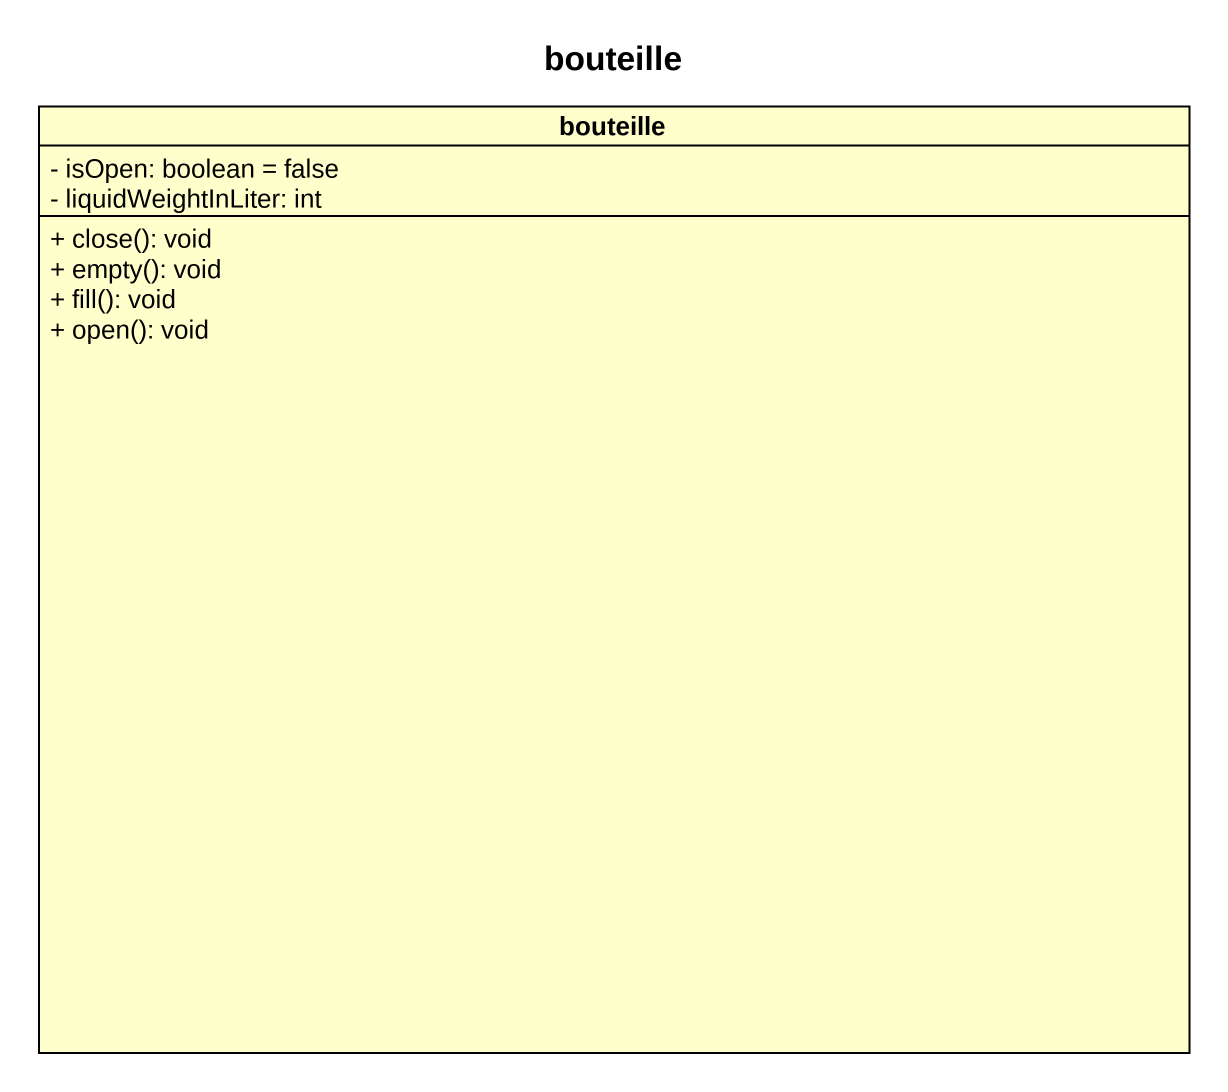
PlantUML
@startuml
title bouteille
hide circle
hide empty members
skinparam classAttributeIconSize 0
class bouteille {
  - isOpen: boolean = false
  - liquidWeightInLiter: int
  + close(): void
  + empty(): void
  + fill(): void
  + open(): void
}
@enduml
